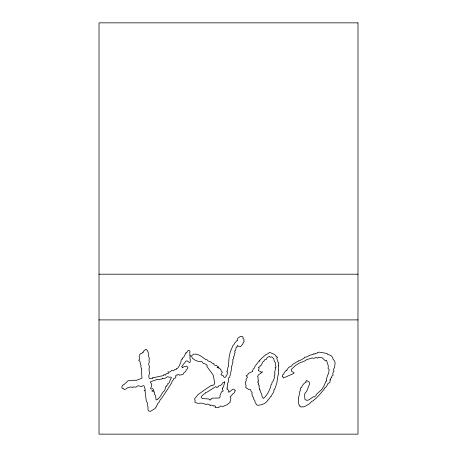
<?xml version="1.0" encoding="UTF-8"?>
<svg xmlns="http://www.w3.org/2000/svg" width="457" height="457" viewBox="0 0 457 457"><rect width="100%" height="100%" fill="white"/><g stroke="black" fill="none" stroke-linecap="round" stroke-linejoin="round"><path stroke-width="0.69" d="M330.12 379.664L329.971 382.189L327.635 383.914L327.863 384.297L325.493 387.662L324.499 387.964L324.499 388.696C321.157 392.723 318.032 397.087 313.753 400.132L313.599 400.669L311.645 401.355L309.697 403.651L305.453 406.136L302.962 407.016L302.237 406.707L301.397 407.016L300.135 406.707L299.906 405.753L299.409 405.982C297.998 402.354 297.935 398.167 299.409 394.545L299.598 391.792L300.517 390.261L300.209 389.153L300.592 387.816L301.551 387.507L302.237 385.708L304.339 383.183L305.07 382.88L305.453 381.926L306.179 382.343L305.984 381.081L306.333 380.544L308.818 381.618L309.543 383.183L309.389 384.446L306.636 391.335L304.916 393.363L304.533 395.653L305.07 399.709C308.544 401.777 310.72 398.07 313.445 396.727L314.553 396.916L316.124 395.271L316.278 394.545L321.974 389.227L323.927 386.016L325.915 381.389L326.755 381.081L326.298 380.698L326.527 378.904L327.789 374.654L328.554 373.969L329.126 369.342L328.097 368.61L328.326 365.971L326.527 360.31L325.418 360.887L322.282 357.825L318.917 357.254L317.192 358.208L316.661 357.483L313.291 358.362L312.337 357.9L306.481 359.699C303.836 362.212 299.838 361.955 297.227 364.56L295.81 365.246L291.183 369.49L291.755 371.444L294.017 372.552L293.862 373.392L283.38 378.025L282.809 376.608L282.346 376.608L282.809 374.5L283.38 374.5L284.871 371.747L286.59 370.027L286.745 370.41L288.236 367.925L290.492 366.28L291.338 366.28L292.828 364.326L297.764 361.344L298.181 361.498L298.335 360.773L299.752 360.619L304.191 358.134L304.339 357.254L307.173 356.871L309.258 355.38L313.291 354.381L313.291 353.884L315.016 354.038L315.016 353.352L317.347 353.118L317.541 352.393L319.643 352.164L327.138 353.501L327.635 354.381L330.851 355.455L332.645 357.403L333.182 359.545L334.061 360.236L335.135 362.761L334.598 367.348L333.49 369.49L334.061 371.135L333.49 371.444L332.799 373.392L333.027 375.5L331.765 376.071L331.765 377.488L331.079 377.488L330.697 379.133L330.12 379.664L330.502 379.973M190.203 356.026L189.895 358.517L190.278 359.396L190.203 362.035L189.472 362.607L187.37 360.961L186.108 360.961L181.669 366.508L182.36 366.965L182.206 367.771L183.851 366.817L186.685 366.126L187.947 367.771L185.039 372.129L184.16 372.398L182.897 374.5L179.378 375.191L178.995 374.5L177.733 374.5L177.425 375.191L176.316 375.037L175.477 376.071L176.008 376.991L175.322 378.025L173.523 378.71L173.449 379.704L172.26 380.927L171.506 383.223L163.16 396.036L161.053 399.024L160.521 399.172L158.95 402.543L157.688 403.497L157.002 405.45L156.58 405.599L156.425 407.016L155.888 407.016L155.163 408.432L150.576 411.3L148.776 411.072L147.897 409.655L148.051 407.935L147.205 402.389L146.326 401.509L145.063 391.026L144.149 390.341L145.372 390.341L144.149 386.016L142.887 385.559L141.699 386.553L137.951 385.708L135.997 387.125L132.941 386.936L132.787 387.507L130.839 386.936L127.434 387.816L125.749 389.113L124.218 389.61L123.533 388.501L122.27 388.501L121.733 386.936L123.15 384.754L123.533 384.983L128.16 380.698L131.907 380.698L134.01 380.127L135.849 380.544L142.007 378.173L141.316 369.49L141.853 368.919L141.316 368.462L140.779 366.28L141.162 365.554L140.436 364.56L140.053 361.498L138.791 360.464L138.871 359.927L139.368 359.927L139.214 355.455L140.63 353.501L142.007 353.352L142.424 352.238L143.424 352.393L143.27 351.399L145.943 349.182C149.473 351.01 147.594 355.42 149.313 358.282L149.005 360.464L149.313 362.338L148.582 363.829L149.462 366.965L149.005 368.919L149.462 373.969L148.776 375.5L149.005 378.025L150.153 378.71L152.678 378.556L152.524 377.488L153.363 377.716L163.732 375.5L163.886 374.5L165.531 375.191L165.531 374.5L166.948 373.392L168.513 373.392L167.942 371.827L169.433 372.129L172.26 370.181L173.523 370.564L174.94 369.49L176.316 369.49L176.316 368.462L177.733 368.228L178.995 366.28L180.943 362.184L181.098 360.082L182.206 359.242L182.052 358.819L182.589 358.819L182.589 357.98L183.851 357.02L185.953 352.621L186.302 353.118L188.25 350.291L189.666 350.827L190.049 351.553L189.666 353.118L190.203 356.026L189.666 355.757M237.52 346.046L240.576 346.543L243.061 343.864L242.833 343.407L244.249 341.185L243.792 340.882L243.941 339.237L242.833 338.391L243.061 337.135L242.53 336.598L240.576 336.255L237.669 338.391L237.366 340.728L236.258 340.882L236.258 341.453L234.647 343.098L233.847 344.818L233.041 345.355L230.214 352.09L228.986 358.134L228.414 366.663L227.957 367.2L227.266 371.29L226.695 371.444L227.575 372.552L226.998 374.809L226.158 375.5L226.004 376.762L224.741 377.488L223.479 376.762L223.096 375.346L221.531 375.191L220.994 374.654L222.41 372.129L221.148 370.907L220.994 369.719L220.417 369.49L219.96 368.462L217.052 367.542L218.697 367.542L218.697 367.045L217.629 366.663L216.749 365.554L214.95 365.4L214.07 364.709L213.842 363.446L212.271 363.298L210.626 361.653L210.169 361.881L207.838 360.773L206.804 359.545L205.696 359.545C202.165 357.071 198.287 353.29 193.642 354.192L191.466 355.837L192.38 358.282L195.213 360.236L198.041 361.344L201.794 361.498L203.205 363.298L204.696 363.601L207.261 365.246L206.804 366.28L213.151 375.037L214.796 383.183L214.07 384.6L212.271 385.708L211.585 385.291C206.93 388.067 202.508 391.558 198.041 394.545L194.488 399.024L195.213 400.435L194.831 401.509L195.059 402.389L197.892 403.342L201.257 403.074L206.421 404.491L206.952 404.034L208.369 404.336L209.632 404.873L210.169 405.753L210.894 405.068L213.151 405.599L213.533 406.136L214.07 405.599L215.487 406.29L215.104 407.553L218.469 407.553L218.697 407.016L219.731 407.016L220.685 405.982L222.942 406.444L226.843 404.873L230.362 402.08L230.06 401.509L230.939 398.144L230.06 396.916L231.859 395.271L232.356 394.242L234.001 393.129L235.412 390.489L234.532 390.147L234.15 389.227L232.739 389.227L229.523 391.906L228.26 392.135L228.986 391.181L228.106 389.764L226.843 389.078L226.843 388.501L227.723 387.964L226.998 387.125L227.42 386.016L227.266 384.6L227.723 384.063L227.575 382.88L228.26 382.498L228.643 377.87L229.677 377.145L231.476 369.342L231.322 366.663L232.122 365.44L232.356 363.144L233.041 361.881L232.584 359.699L233.847 358.517L233.27 357.02L234.15 356.18L234.532 353.352L235.224 352.238L234.687 351.399L234.995 350.445L235.566 350.445L236.103 347.457L236.943 347.074L236.943 346.235L237.669 345.509M162.315 378.556L161.932 378.979L157.996 379.664L157.305 379.436L150.422 381.772L150.422 382.652L151.416 383.566L151.416 386.553L150.576 388.501L151.416 389.078L152.524 388.501L153.94 390.489L151.953 390.644L151.953 391.181L154.323 391.718L154.095 392.289L154.78 393.129L154.323 393.86L155.586 395.808L156.043 399.555L156.58 399.864L157.842 399.555L157.842 399.024C161.127 396.933 161.595 392.397 164.806 390.489L165.685 386.553L166.371 386.702L166.525 385.708L167.942 384.6L167.788 383.566L169.05 383.035L170.615 378.979L171.535 377.716L170.998 377.145L168.742 377.145L167.788 376.608L164.806 378.402L162.315 378.556L162.166 378.025M99.015 274.2L357.985 274.2M99.015 319.9L357.985 319.9M278.484 365.823L278.33 368.765L278.793 370.564L278.33 370.907L278.33 373.243L278.639 374.352L277.947 375.5L276.839 383.035L274.583 389.61L273.857 389.764L273.857 391.718L271.521 395.505L271.521 396.19L270.795 396.345L268.385 399.864L267.431 400.286L267.276 401.126C264.929 403.982 261.455 404.976 257.908 405.296L256.948 405.068L255.12 402.417L254.846 400.669L253.584 399.024L253.738 397.99L252.167 395.808L252.321 394.928L251.784 393.86L252.167 392.443L251.059 391.409L250.602 389.61L248.956 389.61L245.74 387.507L246.123 385.137L245.586 384.6L245.438 382.115L246.277 380.698L245.969 379.436L247.54 377.145L246.123 375.763L247.54 375.037L248.648 373.243L252.704 371.444L252.321 370.907L253.738 368.462L254.423 368.079L255 366.28L259.13 360.961L259.856 361.19L259.433 360.619L262.267 357.751L266.208 354.381L266.894 354.381L269.573 352.393L274.011 354.192L275.268 355.072L275.805 356.26L276.531 356.18L276.685 356.871L277.645 357.254L276.685 358.134L278.33 362.915L278.793 362.915L278.484 365.823M224.741 381.926L223.479 386.936L222.216 388.347L222.639 388.501L222.216 389.764L223.096 390.489L223.096 391.181L221.679 391.563L219.96 395.505L220.114 397.07L219.423 397.99L212.425 398.144L211.048 398.715L211.048 399.555L209.786 400.132L209.786 399.555L208.906 399.024L202.097 398.487L201.103 396.916L203.588 394.242L205.313 393.283L205.696 392.289L206.421 392.443L207.986 391.563L215.83 386.553L216.749 387.507L218.469 386.702L218.697 385.862L219.96 385.708L221.834 384.6L222.41 383.035L224.741 381.926M258.365 383.914L258.211 384.828L259.13 385.137L259.285 386.399L258.902 386.702L259.856 389.61L259.433 389.61L260.313 390.644L260.164 391.181L261.81 394.391L261.81 395.808L263.221 398.487C267.139 395.733 269.036 390.981 270.795 386.702L270.795 385.137L271.749 384.297L272.058 382.343L273.012 381.389L274.428 377.716L274.16 376.454L274.965 374.654L274.583 374.352L274.965 373.089L274.583 372.552L275.651 368.079L274.965 367.771L276.148 367.045L275.651 365.971L275.422 362.607L274.428 361.498L273.703 358.665L271.749 356.871L270.11 357.254L269.573 356.334L267.122 357.557L266.208 359.545L264.946 359.545L263.529 361.653L262.838 361.881L261.273 365.246L260.164 365.823L260.01 366.663L258.365 367.348L259.13 368.079L258.365 370.753L259.896 371.215L261.004 372.129L262.649 371.827L258.496 374.906L257.485 376.454L258.056 377.145L258.056 379.818L258.748 380.698L257.639 382.115L258.056 382.115L258.365 383.914M357.985 22.85L99.015 22.85L99.015 434.15L357.985 434.15L357.985 22.85"/></g></svg>
